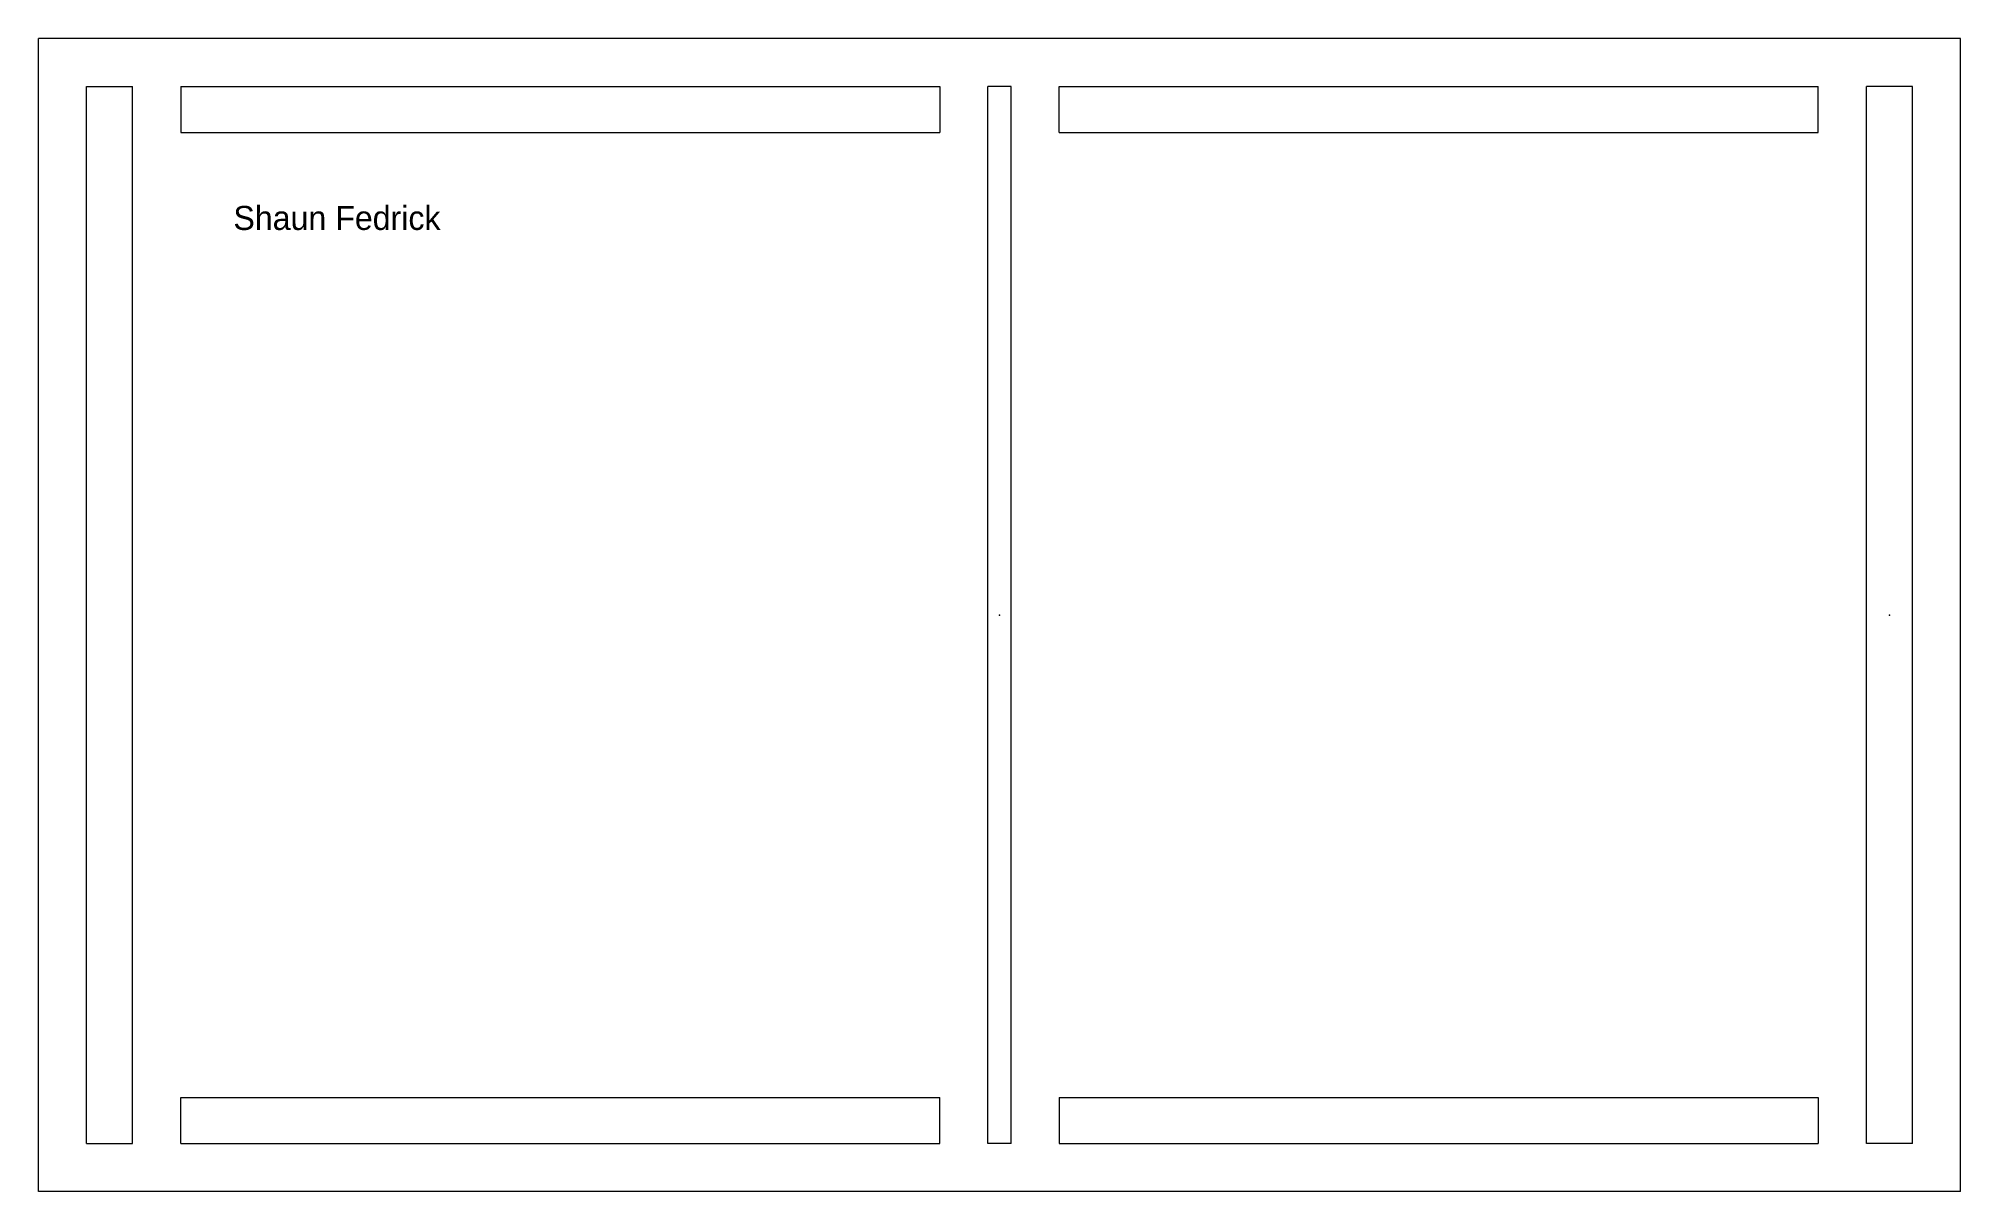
# Model space of a CAD drawing. Header units: inches. Extents: x -5 to 5, y -3 to 3.
import ezdxf

# ---------------------------------------------------------------- set-up
doc = ezdxf.new("R2010")
doc.units = ezdxf.units.IN
doc.header["$MEASUREMENT"] = 0
doc.header["$PDSIZE"] = -1

msp = doc.modelspace()

# ---------------------------------------------------------------- linework, layer by layer
at = {"color": 1, "lineweight": 5}
for p, q in [((5, 3), (-5, 3)), ((-5, -3), (-5, 3)), ((5, -3), (5, 3)), ((-4.75, -2.75), (-4.75, 2.75)), ((-4.75, 2.75), (-4.51, 2.75)), ((-4.51, -2.75), (-4.51, 2.75)), ((-4.26, 2.75), (-0.31, 2.75)), ((-4.26, 2.75), (-4.26, 2.51)), ((-0.31, 2.75), (-0.31, 2.51)), ((0.06, 2.75), (-0.06, 2.75)), ((-0.06, -2.75), (-0.06, 2.75)), ((0.06, -2.75), (0.06, 2.75)), ((0.31, 2.51), (0.31, 2.75)), ((0.31, 2.75), (4.26, 2.75)), ((4.26, 2.51), (4.26, 2.75)), ((4.75, 2.75), (4.51, 2.75)), ((4.51, -2.75), (4.51, 2.75)), ((4.75, -2.75), (4.75, 2.75)), ((-4.26, 2.51), (-0.31, 2.51)), ((0.31, 2.51), (4.26, 2.51)), ((-4.26, -2.75), (-4.26, -2.51)), ((-4.26, -2.51), (-0.31, -2.51)), ((-0.31, -2.75), (-0.31, -2.51)), ((0.31, -2.5102), (4.26, -2.5102)), ((0.31, -2.5102), (0.31, -2.7502)), ((4.26, -2.5102), (4.26, -2.7502)), ((-4.75, -2.75), (-4.51, -2.75)), ((-4.26, -2.75), (-0.31, -2.75)), ((0.06, -2.75), (-0.06, -2.75)), ((0.31, -2.7502), (4.26, -2.7502)), ((4.75, -2.75), (4.51, -2.75)), ((5, -3), (-5, -3))]:
    msp.add_line(p, q, dxfattribs=at)
for p in [(0, 0), (0, 0), (4.63, 0), (0, 0)]:
    msp.add_point(p, dxfattribs=at)

# ---------------------------------------------------------------- texts
at = {"color": 2, "lineweight": 5, "insert": (-3.9858, 2.1285), "char_height": 0.125, "width": 1.720972, "attachment_point": 1}
msp.add_mtext('{Shaun Fedrick}', dxfattribs=at)

doc.saveas('drawing.dxf')
